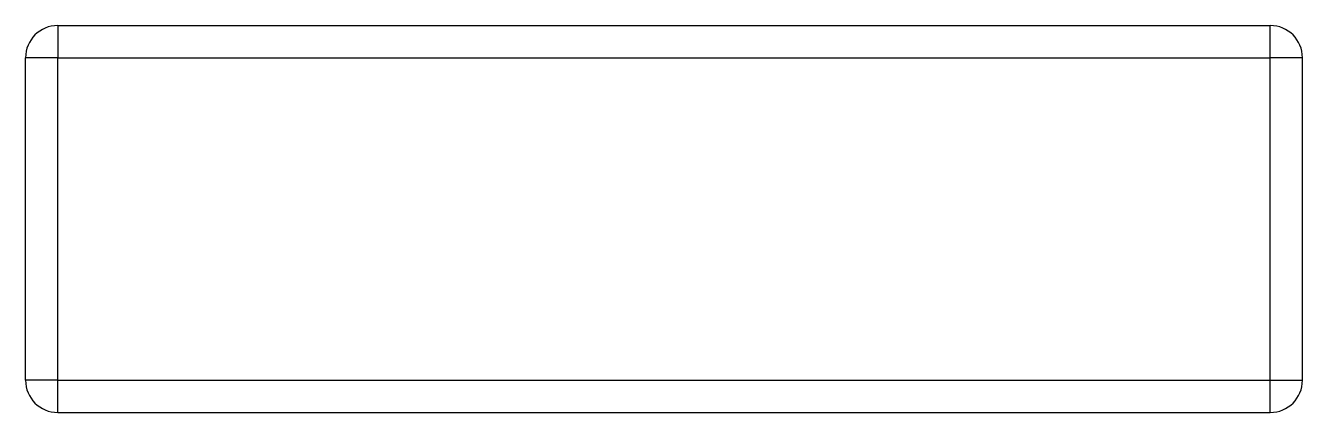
# Model space of a CAD drawing. Header units: millimetres. Extents: x -59 to 59, y -18 to 18.
import ezdxf

# ---------------------------------------------------------------- set-up
doc = ezdxf.new("R2010")
doc.units = ezdxf.units.MM
doc.linetypes.add('ACAD_ISO02W100', pattern=[15, 12, -3])
doc.layers.add('HIDDEN', color=7, linetype='ACAD_ISO02W100', lineweight=13)
doc.layers.add('VISIBLE', color=7, linetype='Continuous', lineweight=25)

msp = doc.modelspace()

# ---------------------------------------------------------------- linework, layer by layer
at = {"layer": 'HIDDEN'}
for p, q in [((-56.4, 18), (56.4, 18)), ((-59.4, -15), (-59.4, 15)), ((-56.4, -15), (-56.4, 15)), ((-56.4, 15), (56.4, 15)), ((56.4, -15), (56.4, 15)), ((59.4, -15), (59.4, 15)), ((-56.4, -15), (56.4, -15)), ((-56.4, -18), (56.4, -18))]:
    msp.add_line(p, q, dxfattribs=at)
for centre, start, end in [((-56.4, 15), 450, 540), ((56.4, 15), 360, 450), ((-56.4, -15), -180, -90), ((56.4, -15), 270, 360)]:
    msp.add_arc(centre, 3, start, end, dxfattribs=at)
for points in [[(-56.4, 18), (-56.4, 17.99), (-56.4, 17.98), (-56.4, 17.95), (-56.4, 17.92), (-56.4, 17.88), (-56.4, 17.83), (-56.4, 17.77), (-56.4, 17.7), (-56.4, 17.62), (-56.4, 17.54), (-56.4, 17.44), (-56.4, 17.35), (-56.4, 17.23), (-56.4, 17.12), (-56.4, 17), (-56.4, 16.87), (-56.4, 16.73), (-56.4, 16.6), (-56.4, 16.45), (-56.4, 16.3), (-56.4, 16.15), (-56.4, 15.99), (-56.4, 15.83), (-56.4, 15.67), (-56.4, 15.34), (-56.4, 15)], [(59.4, 15), (59.39, 15), (59.38, 15), (59.35, 15), (59.32, 15), (59.28, 15), (59.23, 15), (59.17, 15), (59.1, 15), (59.02, 15), (58.94, 15), (58.84, 15), (58.75, 15), (58.63, 15), (58.52, 15), (58.4, 15), (58.27, 15), (58.13, 15), (58, 15), (57.85, 15), (57.7, 15), (57.55, 15), (57.39, 15), (57.23, 15), (57.07, 15), (56.74, 15), (56.4, 15)], [(-56.4, -18), (-56.4, -17.99), (-56.4, -17.98), (-56.4, -17.95), (-56.4, -17.92), (-56.4, -17.88), (-56.4, -17.83), (-56.4, -17.77), (-56.4, -17.7), (-56.4, -17.62), (-56.4, -17.54), (-56.4, -17.44), (-56.4, -17.35), (-56.4, -17.23), (-56.4, -17.12), (-56.4, -17), (-56.4, -16.87), (-56.4, -16.73), (-56.4, -16.6), (-56.4, -16.45), (-56.4, -16.3), (-56.4, -16.15), (-56.4, -15.99), (-56.4, -15.83), (-56.4, -15.67), (-56.4, -15.34), (-56.4, -15)], [(56.4, -18), (56.4, -17.99), (56.4, -17.98), (56.4, -17.95), (56.4, -17.92), (56.4, -17.88), (56.4, -17.83), (56.4, -17.77), (56.4, -17.7), (56.4, -17.62), (56.4, -17.54), (56.4, -17.44), (56.4, -17.35), (56.4, -17.23), (56.4, -17.12), (56.4, -17), (56.4, -16.87), (56.4, -16.73), (56.4, -16.6), (56.4, -16.45), (56.4, -16.3), (56.4, -16.15), (56.4, -15.99), (56.4, -15.83), (56.4, -15.67), (56.4, -15.34), (56.4, -15)]]:
    msp.add_open_spline(points, degree=2, knots=[0, 0, 0, 0.071429, 0.071429, 0.142857, 0.142857, 0.214286, 0.214286, 0.285714, 0.285714, 0.357143, 0.357143, 0.428571, 0.428571, 0.5, 0.5, 0.571429, 0.571429, 0.642857, 0.642857, 0.714286, 0.714286, 0.785714, 0.785714, 0.857143, 0.857143, 1, 1, 1], dxfattribs=at)
for points in [[(56.4, 15), (56.4, 15.34), (56.4, 15.67), (56.4, 15.99), (56.4, 16.3), (56.4, 16.6), (56.4, 16.87), (56.4, 17.12), (56.4, 17.35), (56.4, 17.54), (56.4, 17.7), (56.4, 17.83), (56.4, 17.92), (56.4, 17.98), (56.4, 18)], [(-56.4, 15), (-56.74, 15), (-57.07, 15), (-57.39, 15), (-57.7, 15), (-58, 15), (-58.27, 15), (-58.52, 15), (-58.75, 15), (-58.94, 15), (-59.1, 15), (-59.23, 15), (-59.32, 15), (-59.38, 15), (-59.4, 15)], [(-56.4, -15), (-56.74, -15), (-57.07, -15), (-57.39, -15), (-57.7, -15), (-58, -15), (-58.27, -15), (-58.52, -15), (-58.75, -15), (-58.94, -15), (-59.1, -15), (-59.23, -15), (-59.32, -15), (-59.38, -15), (-59.4, -15)], [(56.4, -15), (56.74, -15), (57.07, -15), (57.39, -15), (57.7, -15), (58, -15), (58.27, -15), (58.52, -15), (58.75, -15), (58.94, -15), (59.1, -15), (59.23, -15), (59.32, -15), (59.38, -15), (59.4, -15)]]:
    msp.add_open_spline(points, degree=1, dxfattribs=at)
at = {"layer": 'VISIBLE'}
for p, q in [((-56.4, 18), (56.4, 18)), ((-59.4, -15), (-59.4, 15)), ((-56.4, -15), (-56.4, 15)), ((-56.4, 15), (56.4, 15)), ((56.4, -15), (56.4, 15)), ((59.4, -15), (59.4, 15)), ((-56.4, -15), (56.4, -15)), ((-56.4, -18), (56.4, -18))]:
    msp.add_line(p, q, dxfattribs=at)
for centre, start, end in [((-56.4, 15), 450, 540), ((-56.4, 15), 450, 540), ((56.4, 15), 360, 450), ((56.4, 15), 360, 450), ((-56.4, -15), -180, -90), ((-56.4, -15), -180, -90), ((56.4, -15), 270, 360), ((56.4, -15), 270, 360)]:
    msp.add_arc(centre, 3, start, end, dxfattribs=at)
for points in [[(-56.4, 18), (-56.4, 17.99), (-56.4, 17.98), (-56.4, 17.95), (-56.4, 17.92), (-56.4, 17.88), (-56.4, 17.83), (-56.4, 17.77), (-56.4, 17.7), (-56.4, 17.62), (-56.4, 17.54), (-56.4, 17.44), (-56.4, 17.35), (-56.4, 17.23), (-56.4, 17.12), (-56.4, 17), (-56.4, 16.87), (-56.4, 16.73), (-56.4, 16.6), (-56.4, 16.45), (-56.4, 16.3), (-56.4, 16.15), (-56.4, 15.99), (-56.4, 15.83), (-56.4, 15.67), (-56.4, 15.34), (-56.4, 15)], [(59.4, 15), (59.39, 15), (59.38, 15), (59.35, 15), (59.32, 15), (59.28, 15), (59.23, 15), (59.17, 15), (59.1, 15), (59.02, 15), (58.94, 15), (58.84, 15), (58.75, 15), (58.63, 15), (58.52, 15), (58.4, 15), (58.27, 15), (58.13, 15), (58, 15), (57.85, 15), (57.7, 15), (57.55, 15), (57.39, 15), (57.23, 15), (57.07, 15), (56.74, 15), (56.4, 15)], [(-56.4, -18), (-56.4, -17.99), (-56.4, -17.98), (-56.4, -17.95), (-56.4, -17.92), (-56.4, -17.88), (-56.4, -17.83), (-56.4, -17.77), (-56.4, -17.7), (-56.4, -17.62), (-56.4, -17.54), (-56.4, -17.44), (-56.4, -17.35), (-56.4, -17.23), (-56.4, -17.12), (-56.4, -17), (-56.4, -16.87), (-56.4, -16.73), (-56.4, -16.6), (-56.4, -16.45), (-56.4, -16.3), (-56.4, -16.15), (-56.4, -15.99), (-56.4, -15.83), (-56.4, -15.67), (-56.4, -15.34), (-56.4, -15)], [(56.4, -18), (56.4, -17.99), (56.4, -17.98), (56.4, -17.95), (56.4, -17.92), (56.4, -17.88), (56.4, -17.83), (56.4, -17.77), (56.4, -17.7), (56.4, -17.62), (56.4, -17.54), (56.4, -17.44), (56.4, -17.35), (56.4, -17.23), (56.4, -17.12), (56.4, -17), (56.4, -16.87), (56.4, -16.73), (56.4, -16.6), (56.4, -16.45), (56.4, -16.3), (56.4, -16.15), (56.4, -15.99), (56.4, -15.83), (56.4, -15.67), (56.4, -15.34), (56.4, -15)]]:
    msp.add_open_spline(points, degree=2, knots=[0, 0, 0, 0.071429, 0.071429, 0.142857, 0.142857, 0.214286, 0.214286, 0.285714, 0.285714, 0.357143, 0.357143, 0.428571, 0.428571, 0.5, 0.5, 0.571429, 0.571429, 0.642857, 0.642857, 0.714286, 0.714286, 0.785714, 0.785714, 0.857143, 0.857143, 1, 1, 1], dxfattribs=at)
for points in [[(56.4, 15), (56.4, 15.34), (56.4, 15.67), (56.4, 15.99), (56.4, 16.3), (56.4, 16.6), (56.4, 16.87), (56.4, 17.12), (56.4, 17.35), (56.4, 17.54), (56.4, 17.7), (56.4, 17.83), (56.4, 17.92), (56.4, 17.98), (56.4, 18)], [(-56.4, 15), (-56.74, 15), (-57.07, 15), (-57.39, 15), (-57.7, 15), (-58, 15), (-58.27, 15), (-58.52, 15), (-58.75, 15), (-58.94, 15), (-59.1, 15), (-59.23, 15), (-59.32, 15), (-59.38, 15), (-59.4, 15)], [(-56.4, -15), (-56.74, -15), (-57.07, -15), (-57.39, -15), (-57.7, -15), (-58, -15), (-58.27, -15), (-58.52, -15), (-58.75, -15), (-58.94, -15), (-59.1, -15), (-59.23, -15), (-59.32, -15), (-59.38, -15), (-59.4, -15)], [(56.4, -15), (56.74, -15), (57.07, -15), (57.39, -15), (57.7, -15), (58, -15), (58.27, -15), (58.52, -15), (58.75, -15), (58.94, -15), (59.1, -15), (59.23, -15), (59.32, -15), (59.38, -15), (59.4, -15)]]:
    msp.add_open_spline(points, degree=1, dxfattribs=at)

doc.saveas('drawing.dxf')
